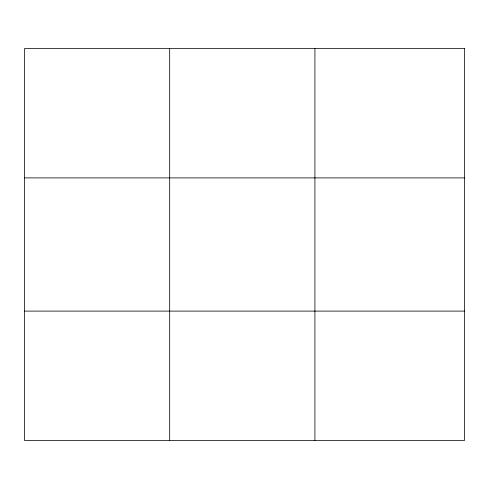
<?xml version="1.0" encoding="UTF-8"?>
<svg xmlns="http://www.w3.org/2000/svg" width="489" height="489" viewBox="0 0 489 489"><rect width="100%" height="100%" fill="white"/><g stroke="black" fill="none" stroke-linecap="round" stroke-linejoin="round"><path stroke-width="0.73" d="M169.683 48.588L169.683 440.412M314.916 48.588L314.916 440.412M24.45 177.892L464.55 177.892M24.45 311.108L464.55 311.108M464.55 48.588L464.55 440.412L24.45 440.412L24.45 48.588L464.55 48.588"/></g></svg>
